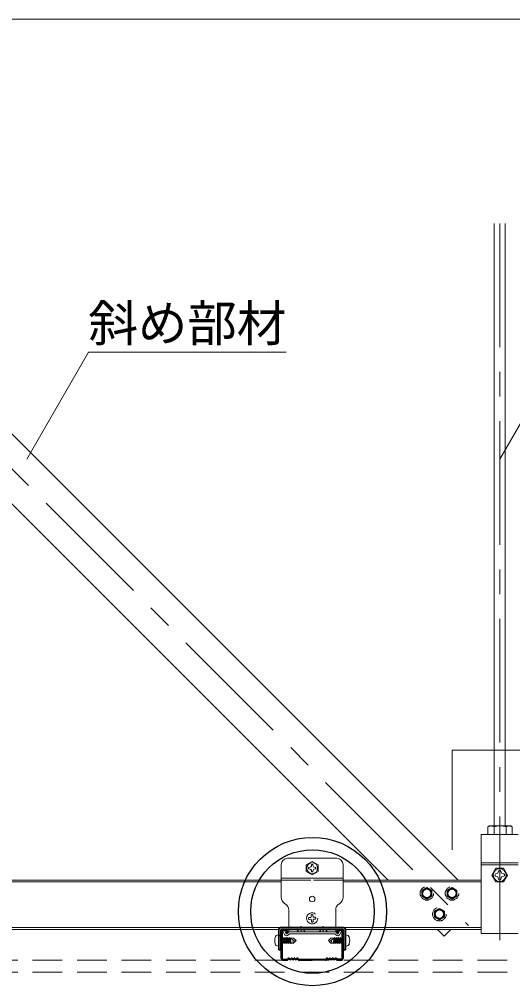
# Model space of a CAD drawing. Units: millimetres on the paper, enlarged 30 times, with parts at other scales. Extents: x -5796 to 5910, y -4184 to 4114.
# Drawn here: x -4349 to -3750, y -1110 to 64 of the extents above; entities that cross this region are included whole.
import ezdxf
from ezdxf.enums import TextEntityAlignment as Align

# ---------------------------------------------------------------- set-up
doc = ezdxf.new("R2010")
doc.units = ezdxf.units.MM
doc.header["$LTSCALE"] = 30
doc.linetypes.add('CHAIN1', pattern=[8, 5, -1, 1, -1])
doc.linetypes.add('DASHED1', pattern=[1.8, 1.2, -0.6])
for name, color, linetype, lineweight in [('3-0_中心線', 4, 'CHAIN1', 9), ('3-1_吊り材', 7, 'Continuous', 18), ('3-2_野縁受け', 3, 'Continuous', 18), ('3-3_野縁', 2, 'Continuous', 25), ('3-4_斜め部材', 4, 'Continuous', 9), ('3-5_寸法', 4, 'Continuous', 9), ('3-6_文字', 4, 'Continuous', 18), ('3-7_金具', 6, 'Continuous', 35), ('3-A_クリップ', 7, 'Continuous', 18), ('3-B_ビス', 3, 'Continuous', 18), ('3-C_パネル', 7, 'DASHED1', 18), ('F-2', 3, 'Continuous', 18)]:
    doc.layers.add(name, color=color, linetype=linetype, lineweight=lineweight)
doc.styles.add('ＭＳ ゴシック', font='')
doc.styles.get('ＭＳ ゴシック').set_extended_font_data('MS Gothic')

msp = doc.modelspace()

# ---------------------------------------------------------------- linework, layer by layer
at = {"layer": '3-0_中心線'}
for p, q in [((-4655.93, -184.2), (-3803.77, -1036.36)), ((-3765.78, -184.2), (-3765.78, -1077.25))]:
    msp.add_line(p, q, dxfattribs=at)
at = {"layer": '3-1_吊り材'}
for p, q in [((-3772.53, -915.62), (-3772.53, -184.2)), ((-3759.03, -184.2), (-3759.03, -915.62)), ((-3788.28, -926.12), (-3743.28, -926.12)), ((-3788.28, -1046.12), (-3788.28, -926.12)), ((-3778.03, -915.62), (-3780, -916.76)), ((-3780, -926.12), (-3780, -916.76)), ((-3780, -926.12), (-3750.6, -926.12)), ((-3778.03, -915.62), (-3752.57, -915.62)), ((-3772.65, -926.12), (-3772.65, -916.76)), ((-3757.95, -926.12), (-3757.95, -916.76)), ((-3752.57, -915.62), (-3750.6, -916.76)), ((-3750.6, -926.12), (-3750.6, -916.76)), ((-3788.28, -960.62), (-3743.28, -960.62)), ((-3788.28, -962.7), (-3743.28, -962.7)), ((-3743.28, -1046.12), (-3788.28, -1046.12))]:
    msp.add_line(p, q, dxfattribs=at)
for centre, radius, start, end in [((-3775.19, -925.78), 10.22, 96.34294, 118.04132), ((-3776.57, -922.94), 7.32, 57.57118, 88.04459), ((-3765.3, -939.94), 24.32, 72.41205, 107.58797), ((-3754.02, -922.94), 7.32, 91.95543, 122.42883), ((-3755.4, -925.78), 10.22, 61.95869, 83.65707)]:
    msp.add_arc(centre, radius, start, end, dxfattribs=at)
at = {"layer": '3-2_野縁受け'}
for p, q in [((-4410.41, -981.32), (-4030.91, -981.32)), ((-4030.91, -983.72), (-4410.41, -983.72)), ((-3955.91, -981.32), (-3788.28, -981.32)), ((-3788.28, -983.72), (-3955.91, -983.72)), ((-4030.85, -1038.92), (-4410.47, -1038.92)), ((-4407.41, -1041.32), (-4033.91, -1041.32)), ((-3788.28, -1038.92), (-3955.97, -1038.92)), ((-3952.91, -1041.32), (-3788.28, -1041.32))]:
    msp.add_line(p, q, dxfattribs=at)
at = {"layer": '3-3_野縁'}
for p, q in [((-4030.91, -1076.42), (-4030.91, -1043.72)), ((-4029.71, -1043.72), (-4029.71, -1076.42)), ((-4028.51, -1041.32), (-4025.81, -1041.32)), ((-4025.81, -1042.52), (-4028.51, -1042.52)), ((-4024.61, -1043.72), (-4024.61, -1045.82)), ((-4023.41, -1043.72), (-4023.41, -1045.82)), ((-3963.41, -1043.72), (-3963.41, -1045.82)), ((-3962.21, -1043.72), (-3962.21, -1045.82)), ((-3961.01, -1041.32), (-3958.31, -1041.32)), ((-3958.31, -1042.52), (-3961.01, -1042.52)), ((-3957.11, -1076.42), (-3957.11, -1043.72)), ((-3955.91, -1043.72), (-3955.91, -1076.42)), ((-4024.61, -1045.82), (-4023.41, -1045.82)), ((-3962.21, -1045.82), (-3963.41, -1045.82)), ((-4024.02, -1078.82), (-4029.4, -1078.82)), ((-4028.51, -1077.62), (-4024.02, -1077.62)), ((-4028.51, -1078.82), (-4024.02, -1078.82)), ((-4022.43, -1076.34), (-4023.49, -1077.4)), ((-4021.9, -1077.32), (-4022.96, -1078.38)), ((-4021.9, -1077.32), (-4022.96, -1078.38)), ((-4011.4, -1077.32), (-4010.34, -1078.38)), ((-4010.87, -1076.34), (-4009.81, -1077.4)), ((-4009.3, -1078.82), (-3993.42, -1078.82)), ((-4009.28, -1077.62), (-3977.52, -1077.62)), ((-3977.54, -1078.82), (-3993.42, -1078.82)), ((-3975.93, -1076.34), (-3976.99, -1077.4)), ((-3975.4, -1077.32), (-3976.46, -1078.38)), ((-3964.9, -1077.32), (-3963.84, -1078.38)), ((-3964.9, -1077.32), (-3963.84, -1078.38)), ((-3964.37, -1076.34), (-3963.31, -1077.4)), ((-3958.31, -1077.62), (-3962.78, -1077.62)), ((-3962.78, -1078.82), (-3957.4, -1078.82)), ((-3958.31, -1078.82), (-3962.78, -1078.82))]:
    msp.add_line(p, q, dxfattribs=at)
for centre, radius, start, end in [((-4028.51, -1043.72), 2.4, 90, 180), ((-4028.51, -1043.72), 1.2, 90, 180), ((-4025.81, -1043.72), 2.4, 0.00699, 90), ((-4025.81, -1043.72), 1.2, 0.00699, 90), ((-3961.01, -1043.72), 2.4, 90, 180), ((-3961.01, -1043.72), 1.2, 90, 180), ((-3958.31, -1043.72), 2.4, 0, 90), ((-3958.31, -1043.72), 1.2, 0, 90), ((-4028.51, -1076.42), 2.4, 180, 270), ((-4028.51, -1076.42), 1.2, 180, 270), ((-4024.02, -1076.87), 0.75, 270, 314.99998), ((-4024.02, -1077.32), 1.5, 270, 315), ((-4024.02, -1077.32), 1.5, 270, 314.99998), ((-4021.9, -1076.87), 0.75, 46.39717, 135), ((-4020.02, -1075.35), 2.72, 226.39717, 313.60281), ((-4020.02, -1074.9), 1.97, 226.39717, 313.60281), ((-4018.15, -1076.87), 0.75, 36.86989, 133.60281), ((-4016.65, -1076.2), 1.88, 216.86989, 323.1301), ((-4016.65, -1075.75), 1.12, 216.86989, 323.1301), ((-4015.15, -1076.87), 0.75, 46.39717, 143.1301), ((-4013.27, -1075.35), 2.72, 226.39717, 313.60281), ((-4013.27, -1074.9), 1.97, 226.39717, 313.60281), ((-4011.4, -1076.87), 0.75, 44.99998, 133.60281), ((-4009.28, -1077.32), 1.5, 225, 270), ((-4009.28, -1076.87), 0.75, 225, 270), ((-3977.52, -1076.87), 0.75, 270, 315), ((-3977.52, -1077.32), 1.5, 270, 315), ((-3975.4, -1076.87), 0.75, 46.39719, 135.00002), ((-3973.52, -1075.35), 2.72, 226.39719, 313.60283), ((-3973.52, -1074.9), 1.97, 226.39719, 313.60283), ((-3971.65, -1076.87), 0.75, 36.8699, 133.60283), ((-3970.15, -1076.2), 1.88, 216.8699, 323.13011), ((-3970.15, -1075.75), 1.12, 216.8699, 323.13011), ((-3968.65, -1076.87), 0.75, 46.39719, 143.13011), ((-3966.77, -1075.35), 2.72, 226.39719, 313.60283), ((-3966.77, -1074.9), 1.97, 226.39719, 313.60283), ((-3964.9, -1076.87), 0.75, 45, 133.60283), ((-3962.78, -1077.32), 1.5, 225, 270), ((-3962.78, -1077.32), 1.5, 225.00002, 270), ((-3962.78, -1076.87), 0.75, 225.00002, 270), ((-3958.31, -1076.42), 1.2, 270, 0), ((-3958.31, -1076.42), 2.4, 270, 0)]:
    msp.add_arc(centre, radius, start, end, dxfattribs=at)
at = {"layer": '3-4_斜め部材'}
for p, q in [((-4698.35, -184.2), (-3901.24, -981.32)), ((-4613.5, -184.2), (-3816.38, -981.32))]:
    msp.add_line(p, q, dxfattribs=at)
msp.add_lwpolyline([(-3841.24, -1041.32), (-3833.25, -1049.31), (-3825.26, -1041.32)], dxfattribs=at)
at = {"layer": '3-5_寸法'}
msp.add_line((-3823.67, -823.61), (-3823.67, -944.47), dxfattribs=at)
msp.add_lwpolyline([(-3823.67, -823.61), (-3765.78, -823.61), (-3707.9, -823.61)], dxfattribs=at)
at = {"layer": '3-6_文字', "color": 7}
for p, q in [((-4264.98, -340.38), (-4339.98, -470.28)), ((-4264.98, -340.38), (-4024.98, -340.38)), ((-3690.79, -340.38), (-3765.79, -470.28))]:
    msp.add_line(p, q, dxfattribs=at)
at = {"layer": '3-6_文字', "color": 2, "lineweight": 25}
for radius in [90, 75]:
    msp.add_circle((-3993.03, -1019.62), radius, dxfattribs=at)
at = {"layer": '3-7_金具'}
for p, q in [((-4034, -1042.07), (-4034, -1065.92)), ((-4031.6, -1042.07), (-4031.6, -1065.92)), ((-3955.97, -1038.92), (-4030.85, -1038.92)), ((-4030.85, -1041.32), (-3955.97, -1041.32)), ((-3955.22, -1042.07), (-3955.22, -1065.92)), ((-3952.82, -1042.07), (-3952.82, -1065.92)), ((-4034, -1065.92), (-4031.6, -1065.92)), ((-3955.22, -1065.92), (-3952.82, -1065.92))]:
    msp.add_line(p, q, dxfattribs=at)
at = {"layer": '3-7_金具', "linetype": 'DASHED1'}
msp.add_line((-4031.6, -1048.82), (-4034, -1048.82), dxfattribs=at)
at = {"layer": '3-7_金具'}
for centre, radius, start, end in [((-4030.85, -1042.07), 3.15, 90, 180), ((-4030.85, -1042.07), 0.75, 90, 180), ((-3955.97, -1042.07), 3.15, 0, 90), ((-3955.97, -1042.07), 0.75, 0, 90)]:
    msp.add_arc(centre, radius, start, end, dxfattribs=at)
at = {"layer": '3-A_クリップ'}
for p, q in [((-4023.41, -954.92), (-3993.41, -954.92)), ((-3963.41, -954.92), (-3993.41, -954.92)), ((-4030.91, -962.42), (-4030.91, -1002.32)), ((-3955.91, -962.42), (-3955.91, -1002.32)), ((-4030.91, -978.92), (-3993.41, -978.92)), ((-3955.91, -978.92), (-3993.41, -978.92)), ((-4026.54, -1010.04), (-4026.28, -1010.2)), ((-4021.91, -1017.92), (-4021.91, -1038.92)), ((-3964.91, -1017.92), (-3964.91, -1038.92)), ((-3960.28, -1010.04), (-3960.54, -1010.2)), ((-4027.58, -1042.52), (-4029.15, -1043.31)), ((-4027.16, -1047.31), (-4029.15, -1043.31)), ((-4025.01, -1046.24), (-4026.86, -1042.52)), ((-4023.78, -1046.41), (-4021.91, -1044.32)), ((-4021.91, -1041.32), (-4021.91, -1044.32)), ((-4021.91, -1044.32), (-3993.41, -1044.32)), ((-4009.6, -1041.32), (-4011.78, -1044.32)), ((-4006.91, -1037.61), (-4007.86, -1038.92)), ((-4006.91, -1037.61), (-4006.91, -1038.92)), ((-4006.91, -1037.61), (-4005.96, -1038.92)), ((-4006.91, -1041.32), (-4006.91, -1044.32)), ((-4004.21, -1041.32), (-4002.03, -1044.32)), ((-3964.91, -1044.32), (-3993.41, -1044.32)), ((-3982.6, -1041.32), (-3984.78, -1044.32)), ((-3979.91, -1037.61), (-3980.86, -1038.92)), ((-3979.91, -1037.61), (-3979.91, -1038.92)), ((-3979.91, -1037.61), (-3978.96, -1038.92)), ((-3979.91, -1041.32), (-3979.91, -1044.32)), ((-3977.21, -1041.32), (-3975.03, -1044.32)), ((-3964.91, -1041.32), (-3964.91, -1044.32)), ((-3963.04, -1046.41), (-3964.91, -1044.32)), ((-3961.81, -1046.24), (-3959.95, -1042.52)), ((-3959.66, -1047.31), (-3957.66, -1043.31)), ((-3959.24, -1042.52), (-3957.66, -1043.31)), ((-4021.99, -1048.01), (-4020.84, -1046.72)), ((-4020.84, -1046.72), (-3993.41, -1046.72)), ((-3965.98, -1046.72), (-3993.41, -1046.72)), ((-3964.83, -1048.01), (-3965.98, -1046.72))]:
    msp.add_line(p, q, dxfattribs=at)
at = {"layer": '3-A_クリップ', "linetype": 'DASHED1'}
for p in [(-4030.91, -981.32), (-3955.91, -981.32)]:
    msp.add_line(p, (-3993.41, -981.32), dxfattribs=at)
at = {"layer": '3-A_クリップ'}
msp.add_circle((-3993.41, -1004.42), 3.38, dxfattribs=at)
for centre, radius, start, end in [((-4023.41, -962.42), 7.5, 90, 180), ((-3963.41, -962.42), 7.5, 0, 90), ((-4021.91, -1002.32), 9, 180, 239.03689), ((-3964.91, -1002.32), 9, 300.96311, 0), ((-4030.91, -1017.92), 9, 0, 59.03689), ((-3955.91, -1017.92), 9, 120.96311, 180), ((-4024.34, -1045.91), 3.15, 206.5, 318.15813), ((-4024.34, -1045.91), 0.75, 206.5, 318.15813), ((-3962.48, -1045.91), 3.15, 221.84187, 333.5), ((-3962.48, -1045.91), 0.75, 221.84187, 333.5)]:
    msp.add_arc(centre, radius, start, end, dxfattribs=at)
at = {"layer": '3-B_ビス'}
for p, q in [((-3993.41, -958.67), (-4000.55, -962.8)), ((-3993.41, -958.67), (-3986.26, -962.8)), ((-4000.55, -962.8), (-4000.55, -971.05)), ((-3993.41, -975.17), (-4000.55, -971.05)), ((-3997.82, -966.02), (-3996.94, -966.02)), ((-3997.82, -967.82), (-3996.94, -967.82)), ((-3994.31, -962.51), (-3994.31, -963.35)), ((-3994.31, -971.33), (-3994.31, -970.5)), ((-3993.41, -975.17), (-3986.26, -971.05)), ((-3992.51, -962.51), (-3992.51, -963.73)), ((-3992.51, -962.51), (-3992.51, -963.35)), ((-3992.51, -971.33), (-3992.51, -970.11)), ((-3992.51, -971.33), (-3992.51, -970.5)), ((-3989, -966.02), (-3989.88, -966.02)), ((-3989, -967.82), (-3989.88, -967.82)), ((-3986.26, -962.8), (-3986.26, -971.05)), ((-3768.03, -973.07), (-3770.72, -973.89)), ((-3768.03, -973.07), (-3767.22, -970.39)), ((-3763.53, -973.07), (-3764.35, -970.39)), ((-3763.53, -973.07), (-3760.85, -973.89)), ((-3768.03, -977.57), (-3770.72, -976.76)), ((-3768.03, -977.57), (-3767.22, -980.26)), ((-3763.53, -977.57), (-3764.35, -980.26)), ((-3763.53, -977.57), (-3760.85, -976.76)), ((-4034.75, -1048.07), (-4034, -1048.07)), ((-4034, -1048.07), (-4034, -1061.57)), ((-4033.99, -1052), (-4034, -1052)), ((-4031, -1051.98), (-4031.6, -1051.98)), ((-4029.71, -1051.45), (-4029.26, -1052.01)), ((-4029.71, -1052.72), (-4029.58, -1053.34)), ((-4029.71, -1055.59), (-4029.58, -1056.21)), ((-4029.56, -1053.37), (-4028.52, -1058.57)), ((-4029.26, -1052.01), (-4028.13, -1057.63)), ((-4028.13, -1052.01), (-4029.26, -1052.01)), ((-4027.75, -1051.07), (-4028.13, -1052.01)), ((-4027.75, -1051.07), (-4026.25, -1058.57)), ((-4025.86, -1052.01), (-4026.98, -1052.01)), ((-4025.47, -1051.07), (-4025.86, -1052.01)), ((-4025.47, -1051.07), (-4023.97, -1058.57)), ((-4023.59, -1052.01), (-4024.71, -1052.01)), ((-4023.2, -1051.07), (-4023.59, -1052.01)), ((-4023.2, -1051.07), (-4021.7, -1058.57)), ((-4021.32, -1052.01), (-4022.44, -1052.01)), ((-4020.93, -1051.07), (-4021.32, -1052.01)), ((-4020.93, -1051.07), (-4019.43, -1058.57)), ((-4020.17, -1052.01), (-4014.28, -1056.06)), ((-3966.65, -1052.01), (-3972.54, -1056.06)), ((-3965.89, -1051.07), (-3967.39, -1058.57)), ((-3965.89, -1051.07), (-3965.5, -1052.01)), ((-3965.5, -1052.01), (-3964.38, -1052.01)), ((-3963.62, -1051.07), (-3965.12, -1058.57)), ((-3963.62, -1051.07), (-3963.23, -1052.01)), ((-3963.23, -1052.01), (-3962.11, -1052.01)), ((-3961.35, -1051.07), (-3962.85, -1058.57)), ((-3961.35, -1051.07), (-3960.96, -1052.01)), ((-3960.96, -1052.01), (-3959.83, -1052.01)), ((-3959.07, -1051.07), (-3960.57, -1058.57)), ((-3959.07, -1051.07), (-3958.69, -1052.01)), ((-3957.56, -1052.01), (-3958.69, -1057.63)), ((-3958.69, -1052.01), (-3957.56, -1052.01)), ((-3957.26, -1053.37), (-3958.3, -1058.57)), ((-3957.11, -1051.45), (-3957.56, -1052.01)), ((-3957.11, -1055.59), (-3957.24, -1056.21)), ((-3957.11, -1052.72), (-3957.23, -1053.34)), ((-3955.82, -1051.98), (-3955.22, -1051.98)), ((-3952.83, -1052), (-3952.82, -1052)), ((-3952.81, -1048.07), (-3952.82, -1061.57)), ((-3952.06, -1048.07), (-3952.81, -1048.07)), ((-4034.75, -1061.57), (-4034, -1061.57)), ((-4033.99, -1057.62), (-4034.04, -1057.62)), ((-4031, -1057.61), (-4031.6, -1057.61)), ((-4029.29, -1057.62), (-4029.71, -1057.62)), ((-4029.57, -1056.23), (-4029.29, -1057.62)), ((-4029.28, -1057.63), (-4028.52, -1058.57)), ((-4028.13, -1057.63), (-4028.52, -1058.57)), ((-4027.01, -1057.63), (-4028.13, -1057.63)), ((-4025.86, -1057.63), (-4026.25, -1058.57)), ((-4024.73, -1057.63), (-4025.86, -1057.63)), ((-4023.59, -1057.63), (-4023.97, -1058.57)), ((-4022.46, -1057.63), (-4023.59, -1057.63)), ((-4021.32, -1057.63), (-4021.7, -1058.57)), ((-4020.19, -1057.63), (-4021.32, -1057.63)), ((-4019.04, -1057.63), (-4019.43, -1058.57)), ((-3967.78, -1057.63), (-3967.39, -1058.57)), ((-3966.63, -1057.63), (-3965.5, -1057.63)), ((-3965.5, -1057.63), (-3965.12, -1058.57)), ((-3964.36, -1057.63), (-3963.23, -1057.63)), ((-3963.23, -1057.63), (-3962.85, -1058.57)), ((-3962.08, -1057.63), (-3960.96, -1057.63)), ((-3960.96, -1057.63), (-3960.57, -1058.57)), ((-3959.81, -1057.63), (-3958.69, -1057.63)), ((-3958.69, -1057.63), (-3958.3, -1058.57)), ((-3957.54, -1057.63), (-3958.3, -1058.57)), ((-3957.25, -1056.23), (-3957.53, -1057.62)), ((-3957.53, -1057.62), (-3957.11, -1057.62)), ((-3955.82, -1057.61), (-3955.22, -1057.61)), ((-3952.83, -1057.62), (-3952.78, -1057.62)), ((-3952.07, -1061.57), (-3952.82, -1061.57))]:
    msp.add_line(p, q, dxfattribs=at)
at = {"layer": '3-B_ビス', "linetype": 'DASHED1'}
for p, q in [((-3854.25, -990.59), (-3860.25, -994.05)), ((-3854.25, -990.59), (-3848.25, -994.05)), ((-3848.25, -994.05), (-3848.25, -1000.98)), ((-3823.67, -990.59), (-3829.67, -994.05)), ((-3829.67, -994.05), (-3829.67, -1000.98)), ((-3823.67, -990.59), (-3817.67, -994.05)), ((-3848.25, -1000.98), (-3854.25, -1004.44)), ((-3829.67, -1000.98), (-3823.67, -1004.44)), ((-3838.96, -1015.79), (-3844.96, -1019.26)), ((-3844.96, -1019.26), (-3844.96, -1026.19)), ((-3838.96, -1015.79), (-3832.96, -1019.26)), ((-3997.92, -1027.68), (-3997.9, -1028.06)), ((-3997.88, -1028.43), (-3997.9, -1028.06)), ((-3997.21, -1026.89), (-3995.34, -1026.8)), ((-3997.09, -1029.14), (-3995.22, -1029.04)), ((-3994.73, -1024.13), (-3994.63, -1026.01)), ((-3994.33, -1031.62), (-3994.43, -1029.75)), ((-3994.02, -1023.35), (-3993.64, -1023.33)), ((-3993.27, -1023.31), (-3993.64, -1023.33)), ((-3993.55, -1032.33), (-3993.17, -1032.31)), ((-3992.8, -1032.29), (-3993.17, -1032.31)), ((-3992.48, -1024.02), (-3992.38, -1025.89)), ((-3992.09, -1031.51), (-3992.19, -1029.63)), ((-3989.72, -1026.5), (-3991.59, -1026.6)), ((-3989.6, -1028.75), (-3991.48, -1028.85)), ((-3988.93, -1027.21), (-3988.91, -1027.59)), ((-3988.89, -1027.96), (-3988.91, -1027.59)), ((-3844.96, -1026.19), (-3838.96, -1029.65))]:
    msp.add_line(p, q, dxfattribs=at)
at = {"layer": '3-B_ビス'}
msp.add_lwpolyline([(-3770.55, -967.07), (-3761.02, -967.07), (-3756.26, -975.32), (-3761.02, -983.57), (-3770.55, -983.57), (-3775.31, -975.32)], close=True, dxfattribs=at)
at = {"layer": '3-B_ビス', "linetype": 'DASHED1'}
for points in [[(-3860.25, -994.05), (-3860.25, -1000.98), (-3854.25, -1004.44)], [(-3817.67, -994.05), (-3817.67, -1000.98), (-3823.67, -1004.44)], [(-3832.96, -1019.26), (-3832.96, -1026.19), (-3838.96, -1029.65)]]:
    msp.add_lwpolyline(points, dxfattribs=at)
at = {"layer": '3-B_ビス'}
for points in [[(-4028.13, -1052.01), (-4027.01, -1057.63), (-4026.25, -1058.57)], [(-4027.75, -1051.07), (-4026.98, -1052.01), (-4025.86, -1057.63)], [(-4025.86, -1052.01), (-4024.73, -1057.63), (-4023.97, -1058.57)], [(-4025.47, -1051.07), (-4024.71, -1052.01), (-4023.59, -1057.63)], [(-4023.59, -1052.01), (-4022.46, -1057.63), (-4021.7, -1058.57)], [(-4023.2, -1051.07), (-4022.44, -1052.01), (-4021.32, -1057.63)], [(-4021.32, -1052.01), (-4020.19, -1057.63), (-4019.43, -1058.57)], [(-4020.93, -1051.07), (-4020.17, -1052.01), (-4019.04, -1057.63)], [(-4020.32, -1051.82), (-4016.04, -1051.82), (-4013.04, -1054.82), (-4016.04, -1057.82), (-4019.12, -1057.82)], [(-3966.5, -1051.82), (-3970.78, -1051.82), (-3973.78, -1054.82), (-3970.78, -1057.82), (-3967.7, -1057.82)], [(-3965.89, -1051.07), (-3966.65, -1052.01), (-3967.78, -1057.63)], [(-3965.5, -1052.01), (-3966.63, -1057.63), (-3967.39, -1058.57)], [(-3963.62, -1051.07), (-3964.38, -1052.01), (-3965.5, -1057.63)], [(-3963.23, -1052.01), (-3964.36, -1057.63), (-3965.12, -1058.57)], [(-3961.35, -1051.07), (-3962.11, -1052.01), (-3963.23, -1057.63)], [(-3960.96, -1052.01), (-3962.08, -1057.63), (-3962.85, -1058.57)], [(-3959.07, -1051.07), (-3959.83, -1052.01), (-3960.96, -1057.63)], [(-3958.69, -1052.01), (-3959.81, -1057.63), (-3960.57, -1058.57)]]:
    msp.add_lwpolyline(points, dxfattribs=at)
for centre, radius in [((-3993.41, -966.92), 6.6), ((-3765.78, -975.32), 7.86)]:
    msp.add_circle(centre, radius, dxfattribs=at)
at = {"layer": '3-B_ビス', "linetype": 'DASHED1'}
for centre, radius in [((-3854.25, -997.51), 8.25), ((-3854.25, -997.51), 6), ((-3854.25, -997.51), 5.25), ((-3854.25, -997.51), 5.06), ((-3823.67, -997.51), 8.25), ((-3823.67, -997.51), 6), ((-3823.67, -997.51), 5.25), ((-3823.67, -997.51), 5.06), ((-3838.96, -1022.72), 8.25), ((-3838.96, -1022.72), 6), ((-3838.96, -1022.72), 5.25), ((-3838.96, -1022.72), 5.06), ((-3993.41, -1027.82), 6.75)]:
    msp.add_circle(centre, radius, dxfattribs=at)
at = {"layer": '3-B_ビス'}
for centre, radius, start, end in [((-3993.41, -966.92), 4.5, 168.46303, 191.51331), ((-3996.7, -963.63), 2.41, 264.36299, 6.67345), ((-3996.7, -970.22), 2.41, 353.32654, 95.63699), ((-3993.41, -966.92), 4.5, 78.46303, 101.53696), ((-3993.41, -966.92), 4.5, 258.46303, 281.53696), ((-3990.12, -963.63), 2.41, 173.32654, 275.63699), ((-3990.12, -970.22), 2.41, 84.36299, 186.67345), ((-3993.41, -966.92), 4.5, 348.48668, 11.53696), ((-3770.28, -975.32), 1.5, 106.87448, 253.1255), ((-3765.78, -970.82), 1.5, 16.87448, 163.1255), ((-3761.28, -975.32), 1.5, 286.87448, 73.1255), ((-3765.78, -979.82), 1.5, 196.87448, 343.1255), ((-4023.02, -1054.82), 15.94, 166.10516, 180.00122), ((-4023.02, -1054.82), 15.94, 180.0012, 193.89726), ((-4034.75, -1051.92), 3.85, 90.00122, 166.10516), ((-4014.28, -1056.06), 2.49, 145.44877, 225.00122), ((-3972.54, -1056.06), 2.49, 314.99878, 34.55123), ((-3952.06, -1051.92), 3.85, 13.89484, 89.99878), ((-3963.8, -1054.82), 15.94, 359.99878, 13.89484), ((-3963.8, -1054.82), 15.94, 346.10274, 359.9988), ((-4034.75, -1057.72), 3.85, 193.89726, 270.00122), ((-3952.06, -1057.72), 3.85, 269.99878, 346.10274)]:
    msp.add_arc(centre, radius, start, end, dxfattribs=at)
at = {"layer": '3-B_ビス', "linetype": 'DASHED1'}
for centre, start, end in [((-3997.17, -1027.64), 93, 183), ((-3997.13, -1028.39), 183, 273), ((-3995.38, -1026.05), 273, 3), ((-3995.18, -1029.79), 3, 93), ((-3993.98, -1024.1), 93, 183), ((-3993.58, -1031.59), 183, 273), ((-3993.23, -1024.06), 3, 93), ((-3992.84, -1031.55), 273, 3), ((-3991.63, -1025.85), 183, 273), ((-3991.44, -1029.59), 93, 183), ((-3989.68, -1027.25), 3, 93), ((-3989.64, -1028), 273, 3)]:
    msp.add_arc(centre, 0.75, start, end, dxfattribs=at)
at = {"layer": '3-C_パネル'}
for p, q in [((-5412.86, -1078.82), (-2112.58, -1078.82)), ((-5412.86, -1093.07), (-2112.58, -1093.07))]:
    msp.add_line(p, q, dxfattribs=at)
at = {"layer": 'F-2'}
msp.add_line((-5790.28, 63.86), (2082.69, 63.86), dxfattribs=at)

# ---------------------------------------------------------------- texts
at = {"layer": '3-6_文字', "style": 'ＭＳ ゴシック'}
msp.add_text('斜め部材', height=43.99, dxfattribs=at).set_placement((-4264.98, -340.38), align=Align.BOTTOM_LEFT)

doc.saveas('drawing.dxf')
